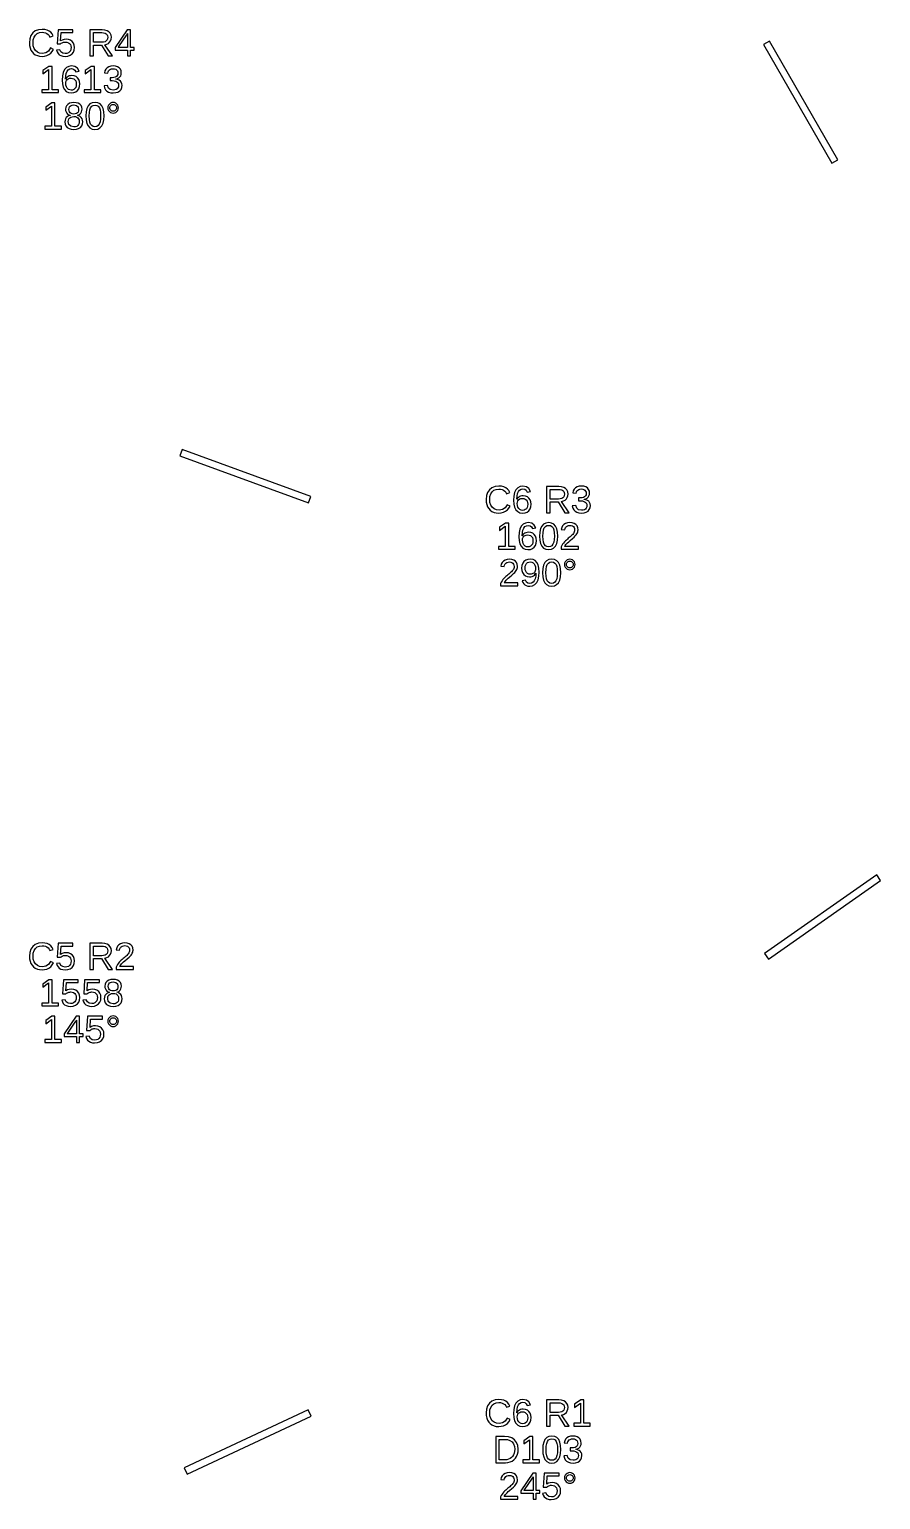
# Model space of a CAD drawing. Extents: x 195 to 2890, y 70 to 1529.
# Drawn here: x 662.6 to 849, y 81.1 to 402.9 of the extents above; entities that cross this region are included whole.
import ezdxf

# ---------------------------------------------------------------- set-up
doc = ezdxf.new("R2010")
doc.units = 0
doc.layers.get('0').update_dxf_attribs({"linetype": 'CONTINUOUS'})

msp = doc.modelspace()

# ---------------------------------------------------------------- linework, layer by layer
for points in [[(665.949, 397.093), (666.445, 397.222), (666.895, 397.437), (667.291, 397.734), (667.622, 398.109), (667.89, 398.564), (667.255, 398.881), (666.785, 398.219), (666.181, 397.821), (665.445, 397.689), (664.861, 397.76), (664.364, 397.974), (663.953, 398.33), (663.647, 398.803), (663.463, 399.368), (663.402, 400.024), (663.461, 400.685), (663.637, 401.244), (663.931, 401.703), (664.331, 402.043), (664.824, 402.247), (665.412, 402.315), (665.798, 402.286), (666.147, 402.198), (666.46, 402.051), (666.727, 401.848), (666.941, 401.593), (667.101, 401.286), (667.837, 401.53), (667.608, 401.961), (667.307, 402.315), (666.934, 402.592), (666.491, 402.791), (665.981, 402.91), (665.404, 402.95), (664.594, 402.863), (663.91, 402.604), (663.353, 402.173), (662.942, 401.589), (662.695, 400.873), (662.613, 400.024), (662.65, 399.441), (662.76, 398.913), (662.944, 398.44), (663.199, 398.028), (663.52, 397.685), (663.909, 397.41), (664.357, 397.21), (664.856, 397.09), (665.408, 397.05)], [(671.049, 397.108), (671.547, 397.282), (671.953, 397.571), (672.253, 397.961), (672.432, 398.437), (672.492, 398.999), (672.436, 399.497), (672.269, 399.929), (671.99, 400.293), (671.616, 400.569), (671.167, 400.734), (670.641, 400.789), (670.195, 400.749), (669.8, 400.627), (669.457, 400.423), (669.567, 402.242), (672.159, 402.242), (672.159, 402.864), (668.899, 402.864), (668.708, 399.78), (669.424, 399.78), (669.595, 399.915), (669.766, 400.021), (669.937, 400.098), (670.112, 400.15), (670.297, 400.181), (670.49, 400.191), (670.844, 400.154), (671.146, 400.043), (671.396, 399.858), (671.582, 399.612), (671.694, 399.321), (671.731, 398.983), (671.694, 398.597), (671.583, 398.271), (671.398, 398.004), (671.147, 397.806), (670.839, 397.688), (670.474, 397.648), (669.915, 397.743), (669.517, 398.026), (669.282, 398.499), (668.541, 398.413), (668.668, 398.006), (668.876, 397.668), (669.164, 397.4), (669.526, 397.206), (669.958, 397.089), (670.458, 397.05)], [(676.618, 399.512), (678.404, 399.512), (679.894, 397.132), (680.789, 397.132), (679.161, 399.601), (679.567, 399.713), (679.909, 399.896), (680.189, 400.151), (680.395, 400.463), (680.52, 400.821), (680.561, 401.225), (680.502, 401.702), (680.327, 402.104), (680.034, 402.431), (679.634, 402.672), (679.135, 402.816), (678.539, 402.864), (675.841, 402.864), (675.841, 397.132), (676.618, 397.132)], [(684.76, 398.429), (685.566, 398.429), (685.566, 399.007), (684.76, 399.007), (684.76, 402.864), (683.991, 402.864), (681.367, 398.999), (681.367, 398.429), (684.069, 398.429), (684.069, 397.132), (684.76, 397.132)], [(676.618, 400.126), (676.618, 402.242), (678.461, 402.242), (678.854, 402.213), (679.18, 402.125), (679.44, 401.979), (679.629, 401.778), (679.742, 401.524), (679.78, 401.217), (679.742, 400.898), (679.631, 400.63), (679.444, 400.413), (679.189, 400.254), (678.873, 400.158), (678.494, 400.126)], [(682.042, 399.007), (682.107, 399.089), (682.327, 399.39), (683.796, 401.554), (683.837, 401.618), (683.89, 401.708), (683.955, 401.823), (684.014, 401.932), (684.052, 402.004), (684.069, 402.038), (684.069, 399.007)], [(839.65, 374.394), (824.65, 400.375), (823.35, 399.625), (838.35, 373.644)], [(668.958, 389.754), (667.563, 389.754), (667.563, 394.864), (666.887, 394.864), (665.532, 393.933), (665.532, 393.241), (666.826, 394.165), (666.826, 389.754), (665.366, 389.754), (665.366, 389.132), (668.958, 389.132)], [(672.318, 389.108), (672.771, 389.283), (673.141, 389.575), (673.415, 389.967), (673.579, 390.445), (673.634, 391.007), (673.582, 391.528), (673.426, 391.973), (673.168, 392.342), (672.821, 392.618), (672.401, 392.783), (671.908, 392.838), (671.608, 392.817), (671.332, 392.752), (671.078, 392.645), (670.855, 392.496), (670.668, 392.309), (670.517, 392.081), (670.555, 392.761), (670.67, 393.325), (670.861, 393.772), (671.121, 394.096), (671.445, 394.291), (671.831, 394.356), (672.26, 394.278), (672.574, 394.045), (672.775, 393.656), (673.475, 393.782), (673.143, 394.431), (672.598, 394.82), (671.839, 394.95), (671.233, 394.861), (670.727, 394.595), (670.322, 394.152), (670.025, 393.544), (669.848, 392.782), (669.789, 391.866), (669.846, 391.022), (670.016, 390.323), (670.301, 389.77), (670.694, 389.37), (671.187, 389.13), (671.782, 389.05)], [(678.227, 389.754), (676.832, 389.754), (676.832, 394.864), (676.156, 394.864), (674.802, 393.933), (674.802, 393.241), (676.095, 394.165), (676.095, 389.754), (674.635, 389.754), (674.635, 389.132), (678.227, 389.132)], [(681.534, 389.099), (682.014, 389.244), (682.398, 389.486), (682.678, 389.816), (682.847, 390.225), (682.903, 390.714), (682.863, 391.06), (682.744, 391.363), (682.545, 391.626), (682.274, 391.835), (681.941, 391.978), (681.544, 392.057), (681.544, 392.073), (681.903, 392.179), (682.201, 392.335), (682.437, 392.539), (682.608, 392.791), (682.71, 393.089), (682.744, 393.432), (682.691, 393.875), (682.532, 394.247), (682.266, 394.549), (681.905, 394.772), (681.458, 394.905), (680.925, 394.95), (680.431, 394.906), (680, 394.774), (679.633, 394.555), (679.345, 394.258), (679.151, 393.892), (679.05, 393.457), (679.786, 393.4), (679.846, 393.678), (679.962, 393.911), (680.134, 394.099), (680.354, 394.237), (680.615, 394.32), (680.917, 394.348), (681.243, 394.318), (681.511, 394.229), (681.721, 394.081), (681.871, 393.882), (681.961, 393.64), (681.991, 393.355), (681.954, 393.068), (681.844, 392.826), (681.66, 392.629), (681.409, 392.483), (681.097, 392.395), (680.726, 392.366), (680.327, 392.366), (680.327, 391.731), (680.742, 391.731), (681.16, 391.702), (681.506, 391.615), (681.782, 391.469), (681.982, 391.271), (682.102, 391.028), (682.142, 390.739), (682.107, 390.41), (682.002, 390.14), (681.826, 389.929), (681.59, 389.778), (681.3, 389.687), (680.958, 389.656), (680.329, 389.769), (679.913, 390.108), (679.709, 390.674), (678.952, 390.604), (679.064, 390.134), (679.269, 389.746), (679.568, 389.443), (679.953, 389.225), (680.416, 389.094), (680.958, 389.05)], [(671.437, 389.687), (671.157, 389.828), (670.918, 390.063), (670.736, 390.372), (670.627, 390.734), (670.59, 391.15), (670.625, 391.474), (670.73, 391.749), (670.905, 391.974), (671.138, 392.14), (671.414, 392.239), (671.733, 392.273), (672.07, 392.235), (672.354, 392.122), (672.584, 391.935), (672.753, 391.678), (672.855, 391.358), (672.889, 390.975), (672.856, 390.589), (672.755, 390.263), (672.588, 389.996), (672.362, 389.798), (672.085, 389.68), (671.758, 389.64)], [(669.609, 381.754), (668.214, 381.754), (668.214, 386.864), (667.538, 386.864), (666.183, 385.933), (666.183, 385.241), (667.477, 386.165), (667.477, 381.754), (666.017, 381.754), (666.017, 381.132), (669.609, 381.132)], [(672.916, 381.099), (673.399, 381.247), (673.784, 381.494), (674.064, 381.828), (674.233, 382.24), (674.289, 382.731), (674.255, 383.087), (674.153, 383.401), (673.983, 383.672), (673.753, 383.892), (673.468, 384.047), (673.129, 384.138), (673.129, 384.155), (673.422, 384.247), (673.67, 384.401), (673.874, 384.614), (674.025, 384.873), (674.116, 385.159), (674.146, 385.473), (674.092, 385.895), (673.928, 386.254), (673.656, 386.551), (673.29, 386.773), (672.844, 386.906), (672.319, 386.95), (671.806, 386.905), (671.367, 386.769), (671.003, 386.543), (670.731, 386.244), (670.567, 385.89), (670.513, 385.481), (670.543, 385.167), (670.633, 384.881), (670.783, 384.623), (670.986, 384.407), (671.232, 384.248), (671.522, 384.146), (671.522, 384.13), (671.208, 384.043), (670.934, 383.888), (670.7, 383.666), (670.521, 383.391), (670.414, 383.077), (670.379, 382.722), (670.436, 382.229), (670.609, 381.816), (670.897, 381.486), (671.288, 381.244), (671.767, 381.099), (672.336, 381.05)], [(672.014, 384.452), (671.752, 384.538), (671.54, 384.681), (671.385, 384.88), (671.292, 385.13), (671.262, 385.432), (671.292, 385.728), (671.382, 385.971), (671.532, 386.16), (671.74, 386.296), (672.002, 386.377), (672.319, 386.405), (672.912, 386.297), (673.267, 385.972), (673.385, 385.432), (673.355, 385.11), (673.265, 384.853), (673.115, 384.661), (672.907, 384.529), (672.645, 384.45), (672.328, 384.423)], [(677.564, 381.134), (678.062, 381.387), (678.453, 381.807), (678.735, 382.387), (678.904, 383.118), (678.96, 384), (678.906, 384.894), (678.746, 385.629), (678.478, 386.205), (678.097, 386.619), (677.599, 386.867), (676.982, 386.95), (676.35, 386.868), (675.842, 386.623), (675.459, 386.213), (675.191, 385.64), (675.03, 384.902), (674.977, 384), (675.032, 383.114), (675.197, 382.382), (675.473, 381.803), (675.859, 381.385), (676.354, 381.134), (676.958, 381.05)], [(676.571, 381.711), (676.255, 381.9), (676.016, 382.214), (675.85, 382.664), (675.75, 383.259), (675.717, 384), (675.75, 384.759), (675.848, 385.362), (676.012, 385.806), (676.251, 386.112), (676.574, 386.295), (676.982, 386.356), (677.38, 386.294), (677.696, 386.108), (677.928, 385.798), (678.088, 385.351), (678.183, 384.751), (678.215, 384), (678.182, 383.271), (678.081, 382.68), (677.914, 382.226), (677.675, 381.905), (677.359, 381.712), (676.966, 381.648)], [(681.255, 384.668), (681.529, 384.781), (681.774, 384.968), (681.965, 385.21), (682.079, 385.484), (682.117, 385.79), (682.08, 386.097), (681.966, 386.371), (681.778, 386.612), (681.535, 386.8), (681.259, 386.912), (680.95, 386.95), (680.641, 386.912), (680.365, 386.798), (680.122, 386.608), (679.933, 386.365), (679.82, 386.093), (679.782, 385.79), (679.82, 385.488), (679.935, 385.215), (680.126, 384.972), (680.37, 384.783), (680.645, 384.669), (680.95, 384.631)], [(680.761, 385.082), (680.591, 385.154), (680.439, 385.274), (680.32, 385.427), (680.249, 385.599), (680.226, 385.79), (680.249, 385.981), (680.319, 386.154), (680.435, 386.307), (680.585, 386.427), (680.757, 386.499), (680.95, 386.523), (681.143, 386.499), (681.314, 386.429), (681.464, 386.311), (681.581, 386.159), (681.651, 385.986), (681.674, 385.79), (681.65, 385.597), (681.58, 385.424), (681.462, 385.271), (681.311, 385.153), (681.14, 385.082), (680.95, 385.058)], [(671.672, 381.731), (671.27, 382.126), (671.135, 382.783), (671.17, 383.098), (671.275, 383.365), (671.449, 383.583), (671.685, 383.745), (671.975, 383.842), (672.319, 383.874), (672.673, 383.844), (672.97, 383.754), (673.21, 383.603), (673.387, 383.394), (673.493, 383.126), (673.528, 382.8), (673.495, 382.42), (673.398, 382.115), (673.235, 381.886), (673.006, 381.727), (672.709, 381.631), (672.344, 381.599)], [(724.257, 300.705), (696.066, 310.965), (695.553, 309.556), (723.743, 299.295)], [(765.949, 297.093), (766.445, 297.222), (766.895, 297.437), (767.291, 297.734), (767.622, 298.109), (767.89, 298.564), (767.255, 298.881), (766.785, 298.219), (766.181, 297.821), (765.445, 297.689), (764.861, 297.76), (764.364, 297.974), (763.953, 298.33), (763.647, 298.803), (763.463, 299.368), (763.402, 300.024), (763.461, 300.685), (763.637, 301.244), (763.931, 301.703), (764.331, 302.043), (764.824, 302.247), (765.412, 302.315), (765.798, 302.286), (766.147, 302.198), (766.46, 302.051), (766.727, 301.848), (766.941, 301.593), (767.101, 301.286), (767.837, 301.53), (767.608, 301.961), (767.307, 302.315), (766.934, 302.592), (766.491, 302.791), (765.981, 302.91), (765.404, 302.95), (764.594, 302.863), (763.91, 302.604), (763.353, 302.173), (762.942, 301.589), (762.695, 300.873), (762.613, 300.024), (762.65, 299.441), (762.76, 298.913), (762.944, 298.44), (763.199, 298.028), (763.52, 297.685), (763.909, 297.41), (764.357, 297.21), (764.856, 297.09), (765.408, 297.05)], [(771.161, 297.108), (771.614, 297.283), (771.984, 297.575), (772.257, 297.967), (772.421, 298.445), (772.476, 299.007), (772.424, 299.528), (772.269, 299.973), (772.01, 300.342), (771.663, 300.618), (771.243, 300.783), (770.751, 300.838), (770.451, 300.817), (770.174, 300.752), (769.921, 300.645), (769.697, 300.496), (769.51, 300.309), (769.359, 300.081), (769.397, 300.761), (769.512, 301.325), (769.703, 301.772), (769.964, 302.096), (770.287, 302.291), (770.673, 302.356), (771.102, 302.278), (771.417, 302.045), (771.617, 301.656), (772.317, 301.782), (771.985, 302.431), (771.44, 302.82), (770.682, 302.95), (770.075, 302.861), (769.569, 302.595), (769.164, 302.152), (768.868, 301.544), (768.69, 300.782), (768.631, 299.866), (768.688, 299.022), (768.859, 298.323), (769.144, 297.77), (769.536, 297.37), (770.03, 297.13), (770.625, 297.05)], [(776.618, 299.512), (778.404, 299.512), (779.894, 297.132), (780.789, 297.132), (779.161, 299.601), (779.567, 299.713), (779.909, 299.896), (780.189, 300.151), (780.395, 300.463), (780.52, 300.821), (780.561, 301.225), (780.502, 301.702), (780.327, 302.104), (780.034, 302.431), (779.634, 302.672), (779.135, 302.816), (778.539, 302.864), (775.841, 302.864), (775.841, 297.132), (776.618, 297.132)], [(784.075, 297.099), (784.555, 297.244), (784.939, 297.486), (785.22, 297.816), (785.388, 298.225), (785.444, 298.714), (785.404, 299.06), (785.285, 299.363), (785.086, 299.626), (784.815, 299.835), (784.482, 299.978), (784.085, 300.057), (784.085, 300.073), (784.444, 300.179), (784.742, 300.335), (784.978, 300.539), (785.149, 300.791), (785.251, 301.089), (785.285, 301.432), (785.232, 301.875), (785.073, 302.247), (784.807, 302.549), (784.446, 302.772), (783.999, 302.905), (783.466, 302.95), (782.972, 302.906), (782.541, 302.774), (782.175, 302.555), (781.886, 302.258), (781.692, 301.892), (781.591, 301.457), (782.327, 301.4), (782.388, 301.678), (782.503, 301.911), (782.675, 302.099), (782.895, 302.237), (783.156, 302.32), (783.458, 302.348), (783.784, 302.318), (784.052, 302.229), (784.262, 302.081), (784.412, 301.882), (784.502, 301.64), (784.532, 301.355), (784.496, 301.068), (784.385, 300.826), (784.201, 300.629), (783.95, 300.483), (783.638, 300.395), (783.267, 300.366), (782.868, 300.366), (782.868, 299.731), (783.283, 299.731), (783.701, 299.702), (784.047, 299.615), (784.323, 299.469), (784.523, 299.271), (784.643, 299.028), (784.683, 298.739), (784.648, 298.41), (784.543, 298.14), (784.368, 297.929), (784.131, 297.778), (783.841, 297.687), (783.499, 297.656), (782.87, 297.769), (782.454, 298.108), (782.25, 298.674), (781.493, 298.604), (781.605, 298.134), (781.81, 297.746), (782.109, 297.443), (782.494, 297.225), (782.958, 297.094), (783.499, 297.05)], [(770.279, 297.687), (769.999, 297.828), (769.76, 298.063), (769.578, 298.372), (769.469, 298.734), (769.433, 299.15), (769.468, 299.474), (769.573, 299.749), (769.748, 299.974), (769.98, 300.14), (770.256, 300.239), (770.576, 300.273), (770.913, 300.235), (771.196, 300.122), (771.426, 299.935), (771.596, 299.678), (771.697, 299.358), (771.731, 298.975), (771.698, 298.589), (771.597, 298.263), (771.43, 297.996), (771.204, 297.798), (770.928, 297.68), (770.6, 297.64)], [(776.618, 300.126), (776.618, 302.242), (778.461, 302.242), (778.854, 302.213), (779.18, 302.125), (779.44, 301.979), (779.629, 301.778), (779.742, 301.524), (779.78, 301.217), (779.742, 300.898), (779.631, 300.63), (779.444, 300.413), (779.189, 300.254), (778.873, 300.158), (778.494, 300.126)], [(768.958, 289.754), (767.563, 289.754), (767.563, 294.864), (766.887, 294.864), (765.532, 293.933), (765.532, 293.241), (766.826, 294.165), (766.826, 289.754), (765.366, 289.754), (765.366, 289.132), (768.958, 289.132)], [(772.318, 289.108), (772.771, 289.283), (773.141, 289.575), (773.415, 289.967), (773.579, 290.445), (773.634, 291.007), (773.582, 291.528), (773.426, 291.973), (773.168, 292.342), (772.821, 292.618), (772.401, 292.783), (771.908, 292.838), (771.608, 292.817), (771.332, 292.752), (771.078, 292.645), (770.855, 292.496), (770.668, 292.309), (770.517, 292.081), (770.555, 292.761), (770.67, 293.325), (770.861, 293.772), (771.121, 294.096), (771.445, 294.291), (771.831, 294.356), (772.26, 294.278), (772.574, 294.045), (772.775, 293.656), (773.475, 293.782), (773.143, 294.431), (772.598, 294.82), (771.839, 294.95), (771.233, 294.861), (770.727, 294.595), (770.322, 294.152), (770.025, 293.544), (769.848, 292.782), (769.789, 291.866), (769.846, 291.022), (770.016, 290.323), (770.301, 289.77), (770.694, 289.37), (771.187, 289.13), (771.782, 289.05)], [(776.913, 289.134), (777.411, 289.387), (777.802, 289.807), (778.084, 290.387), (778.252, 291.118), (778.309, 292), (778.255, 292.894), (778.094, 293.629), (777.827, 294.205), (777.446, 294.619), (776.948, 294.867), (776.331, 294.95), (775.699, 294.868), (775.191, 294.623), (774.808, 294.213), (774.54, 293.64), (774.379, 292.902), (774.326, 292), (774.381, 291.114), (774.546, 290.382), (774.822, 289.803), (775.208, 289.385), (775.703, 289.134), (776.307, 289.05)], [(775.92, 289.711), (775.604, 289.9), (775.365, 290.214), (775.199, 290.664), (775.099, 291.259), (775.066, 292), (775.099, 292.759), (775.197, 293.362), (775.361, 293.806), (775.6, 294.112), (775.923, 294.295), (776.331, 294.356), (776.729, 294.294), (777.045, 294.108), (777.277, 293.798), (777.437, 293.351), (777.532, 292.751), (777.564, 292), (777.531, 291.271), (777.43, 290.68), (777.263, 290.226), (777.024, 289.905), (776.708, 289.712), (776.315, 289.648)], [(782.85, 289.754), (779.859, 289.754), (779.958, 289.946), (780.091, 290.144), (780.258, 290.346), (780.464, 290.559), (780.712, 290.789), (781.003, 291.036), (781.508, 291.457), (781.892, 291.797), (782.154, 292.057), (782.338, 292.277), (782.49, 292.496), (782.608, 292.716), (782.692, 292.936), (782.743, 293.157), (782.76, 293.379), (782.709, 293.843), (782.553, 294.23), (782.294, 294.541), (781.939, 294.768), (781.495, 294.904), (780.962, 294.95), (780.468, 294.905), (780.037, 294.769), (779.67, 294.543), (779.382, 294.24), (779.187, 293.876), (779.086, 293.448), (779.835, 293.379), (779.898, 293.663), (780.017, 293.901), (780.191, 294.093), (780.411, 294.235), (780.668, 294.319), (780.962, 294.348), (781.266, 294.319), (781.522, 294.232), (781.731, 294.087), (781.885, 293.89), (781.977, 293.646), (782.008, 293.355), (781.99, 293.13), (781.936, 292.921), (781.847, 292.728), (781.729, 292.547), (781.588, 292.37), (781.426, 292.199), (781.245, 292.031), (781.05, 291.863), (780.842, 291.695), (780.626, 291.522), (780.408, 291.34), (780.189, 291.148), (779.973, 290.943), (779.763, 290.724), (779.56, 290.488), (779.371, 290.233), (779.202, 289.953), (779.054, 289.648), (779.054, 289.132), (782.85, 289.132)], [(771.437, 289.687), (771.157, 289.828), (770.918, 290.063), (770.736, 290.372), (770.627, 290.734), (770.59, 291.15), (770.625, 291.474), (770.73, 291.749), (770.905, 291.974), (771.138, 292.14), (771.414, 292.239), (771.733, 292.273), (772.07, 292.235), (772.354, 292.122), (772.584, 291.935), (772.753, 291.678), (772.855, 291.358), (772.889, 290.975), (772.856, 290.589), (772.755, 290.263), (772.588, 289.996), (772.362, 289.798), (772.085, 289.68), (771.758, 289.64)], [(769.597, 281.754), (766.607, 281.754), (766.705, 281.946), (766.838, 282.144), (767.005, 282.346), (767.211, 282.559), (767.459, 282.789), (767.75, 283.036), (768.256, 283.457), (768.64, 283.797), (768.901, 284.057), (769.086, 284.277), (769.237, 284.496), (769.355, 284.716), (769.44, 284.936), (769.491, 285.157), (769.508, 285.379), (769.456, 285.843), (769.301, 286.23), (769.042, 286.541), (768.687, 286.768), (768.242, 286.904), (767.709, 286.95), (767.215, 286.905), (766.784, 286.769), (766.417, 286.543), (766.129, 286.24), (765.935, 285.876), (765.833, 285.448), (766.582, 285.379), (766.645, 285.663), (766.764, 285.901), (766.938, 286.093), (767.159, 286.235), (767.416, 286.319), (767.709, 286.348), (768.013, 286.319), (768.27, 286.232), (768.478, 286.087), (768.632, 285.89), (768.724, 285.646), (768.755, 285.355), (768.737, 285.13), (768.683, 284.921), (768.594, 284.728), (768.476, 284.547), (768.336, 284.37), (768.173, 284.199), (767.992, 284.031), (767.798, 283.863), (767.589, 283.695), (767.373, 283.522), (767.155, 283.34), (766.936, 283.148), (766.72, 282.943), (766.51, 282.724), (766.307, 282.488), (766.118, 282.233), (765.949, 281.953), (765.801, 281.648), (765.801, 281.132), (769.597, 281.132)], [(772.795, 281.138), (773.307, 281.403), (773.717, 281.844), (774.016, 282.448), (774.196, 283.205), (774.256, 284.114), (774.201, 284.981), (774.037, 285.691), (773.764, 286.242), (773.384, 286.635), (772.901, 286.871), (772.315, 286.95), (771.76, 286.893), (771.292, 286.721), (770.912, 286.435), (770.631, 286.049), (770.463, 285.578), (770.407, 285.021), (770.459, 284.476), (770.613, 284.009), (770.871, 283.618), (771.214, 283.324), (771.627, 283.147), (772.108, 283.089), (772.414, 283.113), (772.703, 283.187), (772.974, 283.31), (773.212, 283.474), (773.398, 283.67), (773.532, 283.898), (773.484, 283.23), (773.364, 282.672), (773.17, 282.226), (772.908, 281.901), (772.582, 281.705), (772.193, 281.64), (771.753, 281.72), (771.43, 281.958), (771.225, 282.356), (770.525, 282.246), (770.667, 281.865), (770.861, 281.56), (771.105, 281.333), (771.404, 281.176), (771.763, 281.082), (772.181, 281.05)], [(777.564, 281.134), (778.062, 281.387), (778.453, 281.807), (778.735, 282.387), (778.904, 283.118), (778.96, 284), (778.906, 284.894), (778.746, 285.629), (778.478, 286.205), (778.097, 286.619), (777.599, 286.867), (776.982, 286.95), (776.35, 286.868), (775.842, 286.623), (775.459, 286.213), (775.191, 285.64), (775.03, 284.902), (774.977, 284), (775.032, 283.114), (775.197, 282.382), (775.473, 281.803), (775.859, 281.385), (776.354, 281.134), (776.958, 281.05)], [(781.255, 284.668), (781.529, 284.781), (781.774, 284.968), (781.965, 285.21), (782.079, 285.484), (782.117, 285.79), (782.08, 286.097), (781.966, 286.371), (781.778, 286.612), (781.535, 286.8), (781.259, 286.912), (780.95, 286.95), (780.641, 286.912), (780.365, 286.798), (780.122, 286.608), (779.933, 286.365), (779.82, 286.093), (779.782, 285.79), (779.82, 285.488), (779.935, 285.215), (780.126, 284.972), (780.37, 284.783), (780.645, 284.669), (780.95, 284.631)], [(780.761, 285.082), (780.591, 285.154), (780.439, 285.274), (780.32, 285.427), (780.249, 285.599), (780.226, 285.79), (780.249, 285.981), (780.319, 286.154), (780.435, 286.307), (780.585, 286.427), (780.757, 286.499), (780.95, 286.523), (781.143, 286.499), (781.314, 286.429), (781.464, 286.311), (781.581, 286.159), (781.651, 285.986), (781.674, 285.79), (781.65, 285.597), (781.58, 285.424), (781.462, 285.271), (781.311, 285.153), (781.14, 285.082), (780.95, 285.058)], [(771.96, 283.707), (771.684, 283.828), (771.457, 284.03), (771.287, 284.302), (771.186, 284.633), (771.152, 285.021), (771.186, 285.403), (771.287, 285.727), (771.457, 285.996), (771.685, 286.196), (771.963, 286.316), (772.291, 286.356), (772.622, 286.309), (772.906, 286.169), (773.141, 285.935), (773.318, 285.624), (773.423, 285.253), (773.459, 284.822), (773.441, 284.605), (773.389, 284.404), (773.302, 284.22), (773.185, 284.057), (773.042, 283.92), (772.873, 283.811), (772.686, 283.731), (772.489, 283.682), (772.283, 283.666)], [(776.571, 281.711), (776.255, 281.9), (776.016, 282.214), (775.85, 282.664), (775.75, 283.259), (775.717, 284), (775.75, 284.759), (775.848, 285.362), (776.012, 285.806), (776.251, 286.112), (776.574, 286.295), (776.982, 286.356), (777.38, 286.294), (777.696, 286.108), (777.928, 285.798), (778.088, 285.351), (778.183, 284.751), (778.215, 284), (778.182, 283.271), (778.081, 282.68), (777.914, 282.226), (777.675, 281.905), (777.359, 281.712), (776.966, 281.648)], [(849.005, 216.593), (848.144, 217.822), (823.57, 200.614), (824.43, 199.386)], [(665.949, 197.093), (666.445, 197.222), (666.895, 197.437), (667.291, 197.734), (667.622, 198.109), (667.89, 198.564), (667.255, 198.881), (666.785, 198.219), (666.181, 197.821), (665.445, 197.689), (664.861, 197.76), (664.364, 197.974), (663.953, 198.33), (663.647, 198.803), (663.463, 199.368), (663.402, 200.024), (663.461, 200.685), (663.637, 201.244), (663.931, 201.703), (664.331, 202.043), (664.824, 202.247), (665.412, 202.315), (665.798, 202.286), (666.147, 202.198), (666.46, 202.051), (666.727, 201.848), (666.941, 201.593), (667.101, 201.286), (667.837, 201.53), (667.608, 201.961), (667.307, 202.315), (666.934, 202.592), (666.491, 202.791), (665.981, 202.91), (665.404, 202.95), (664.594, 202.863), (663.91, 202.604), (663.353, 202.173), (662.942, 201.589), (662.695, 200.873), (662.613, 200.024), (662.65, 199.441), (662.76, 198.913), (662.944, 198.44), (663.199, 198.028), (663.52, 197.685), (663.909, 197.41), (664.357, 197.21), (664.856, 197.09), (665.408, 197.05)], [(671.049, 197.108), (671.547, 197.282), (671.953, 197.571), (672.253, 197.961), (672.432, 198.437), (672.492, 198.999), (672.436, 199.497), (672.269, 199.929), (671.99, 200.293), (671.616, 200.569), (671.167, 200.734), (670.641, 200.789), (670.195, 200.749), (669.8, 200.627), (669.457, 200.423), (669.567, 202.242), (672.159, 202.242), (672.159, 202.864), (668.899, 202.864), (668.708, 199.78), (669.424, 199.78), (669.595, 199.915), (669.766, 200.021), (669.937, 200.098), (670.112, 200.15), (670.297, 200.181), (670.49, 200.191), (670.844, 200.154), (671.146, 200.043), (671.396, 199.858), (671.582, 199.612), (671.694, 199.321), (671.731, 198.983), (671.694, 198.597), (671.583, 198.271), (671.398, 198.004), (671.147, 197.806), (670.839, 197.688), (670.474, 197.648), (669.915, 197.743), (669.517, 198.026), (669.282, 198.499), (668.541, 198.413), (668.668, 198.006), (668.876, 197.668), (669.164, 197.4), (669.526, 197.206), (669.958, 197.089), (670.458, 197.05)], [(676.618, 199.512), (678.404, 199.512), (679.894, 197.132), (680.789, 197.132), (679.161, 199.601), (679.567, 199.713), (679.909, 199.896), (680.189, 200.151), (680.395, 200.463), (680.52, 200.821), (680.561, 201.225), (680.502, 201.702), (680.327, 202.104), (680.034, 202.431), (679.634, 202.672), (679.135, 202.816), (678.539, 202.864), (675.841, 202.864), (675.841, 197.132), (676.618, 197.132)], [(685.391, 197.754), (682.4, 197.754), (682.499, 197.946), (682.632, 198.144), (682.799, 198.346), (683.005, 198.559), (683.253, 198.789), (683.544, 199.036), (684.05, 199.457), (684.433, 199.797), (684.695, 200.057), (684.879, 200.277), (685.031, 200.496), (685.149, 200.716), (685.234, 200.936), (685.284, 201.157), (685.301, 201.379), (685.25, 201.843), (685.094, 202.23), (684.836, 202.541), (684.48, 202.768), (684.036, 202.904), (683.503, 202.95), (683.009, 202.905), (682.578, 202.769), (682.211, 202.543), (681.923, 202.24), (681.728, 201.876), (681.627, 201.448), (682.376, 201.379), (682.439, 201.663), (682.558, 201.901), (682.732, 202.093), (682.952, 202.235), (683.209, 202.319), (683.503, 202.348), (683.807, 202.319), (684.064, 202.232), (684.272, 202.087), (684.426, 201.89), (684.518, 201.646), (684.549, 201.355), (684.531, 201.13), (684.477, 200.921), (684.388, 200.728), (684.27, 200.547), (684.129, 200.37), (683.967, 200.199), (683.786, 200.031), (683.592, 199.863), (683.383, 199.695), (683.167, 199.522), (682.949, 199.34), (682.73, 199.148), (682.514, 198.943), (682.304, 198.724), (682.101, 198.488), (681.912, 198.233), (681.743, 197.953), (681.595, 197.648), (681.595, 197.132), (685.391, 197.132)], [(676.618, 200.126), (676.618, 202.242), (678.461, 202.242), (678.854, 202.213), (679.18, 202.125), (679.44, 201.979), (679.629, 201.778), (679.742, 201.524), (679.78, 201.217), (679.742, 200.898), (679.631, 200.63), (679.444, 200.413), (679.189, 200.254), (678.873, 200.158), (678.494, 200.126)], [(668.958, 189.754), (667.563, 189.754), (667.563, 194.864), (666.887, 194.864), (665.532, 193.933), (665.532, 193.241), (666.826, 194.165), (666.826, 189.754), (665.366, 189.754), (665.366, 189.132), (668.958, 189.132)], [(672.207, 189.108), (672.705, 189.282), (673.111, 189.571), (673.41, 189.961), (673.59, 190.437), (673.65, 190.999), (673.594, 191.497), (673.427, 191.929), (673.147, 192.293), (672.774, 192.569), (672.325, 192.734), (671.799, 192.789), (671.352, 192.749), (670.958, 192.627), (670.615, 192.423), (670.724, 194.242), (673.316, 194.242), (673.316, 194.864), (670.057, 194.864), (669.866, 191.78), (670.582, 191.78), (670.753, 191.915), (670.924, 192.021), (671.095, 192.098), (671.27, 192.15), (671.455, 192.181), (671.648, 192.191), (672.002, 192.154), (672.304, 192.043), (672.553, 191.858), (672.74, 191.612), (672.852, 191.321), (672.889, 190.983), (672.852, 190.597), (672.741, 190.271), (672.555, 190.004), (672.304, 189.806), (671.997, 189.688), (671.632, 189.648), (671.073, 189.743), (670.675, 190.026), (670.44, 190.499), (669.699, 190.413), (669.826, 190.006), (670.034, 189.668), (670.322, 189.4), (670.684, 189.206), (671.115, 189.089), (671.615, 189.05)], [(676.841, 189.108), (677.34, 189.282), (677.745, 189.571), (678.045, 189.961), (678.225, 190.437), (678.284, 190.999), (678.229, 191.497), (678.061, 191.929), (677.782, 192.293), (677.409, 192.569), (676.959, 192.734), (676.433, 192.789), (675.987, 192.749), (675.592, 192.627), (675.249, 192.423), (675.359, 194.242), (677.951, 194.242), (677.951, 194.864), (674.692, 194.864), (674.5, 191.78), (675.217, 191.78), (675.387, 191.915), (675.558, 192.021), (675.729, 192.098), (675.905, 192.15), (676.089, 192.181), (676.283, 192.191), (676.636, 192.154), (676.938, 192.043), (677.188, 191.858), (677.374, 191.612), (677.486, 191.321), (677.524, 190.983), (677.486, 190.597), (677.375, 190.271), (677.19, 190.004), (676.939, 189.806), (676.631, 189.688), (676.266, 189.648), (675.707, 189.743), (675.31, 190.026), (675.074, 190.499), (674.334, 190.413), (674.461, 190.006), (674.668, 189.668), (674.956, 189.4), (675.319, 189.206), (675.75, 189.089), (676.25, 189.05)], [(681.534, 189.099), (682.017, 189.247), (682.402, 189.494), (682.683, 189.828), (682.851, 190.24), (682.907, 190.731), (682.873, 191.087), (682.771, 191.401), (682.602, 191.672), (682.371, 191.892), (682.086, 192.047), (681.747, 192.138), (681.747, 192.155), (682.04, 192.247), (682.288, 192.401), (682.492, 192.614), (682.643, 192.873), (682.734, 193.159), (682.764, 193.473), (682.71, 193.895), (682.546, 194.254), (682.274, 194.551), (681.908, 194.773), (681.462, 194.906), (680.938, 194.95), (680.424, 194.905), (679.985, 194.769), (679.621, 194.543), (679.349, 194.244), (679.185, 193.89), (679.131, 193.481), (679.161, 193.167), (679.251, 192.881), (679.401, 192.623), (679.604, 192.407), (679.85, 192.248), (680.14, 192.146), (680.14, 192.13), (679.826, 192.042), (679.552, 191.888), (679.318, 191.666), (679.14, 191.391), (679.032, 191.077), (678.997, 190.722), (679.054, 190.229), (679.227, 189.816), (679.515, 189.486), (679.906, 189.244), (680.385, 189.099), (680.954, 189.05)], [(680.632, 192.452), (680.37, 192.538), (680.158, 192.681), (680.004, 192.88), (679.911, 193.13), (679.88, 193.432), (679.91, 193.728), (680, 193.971), (680.15, 194.16), (680.358, 194.296), (680.62, 194.377), (680.938, 194.405), (681.53, 194.297), (681.885, 193.972), (682.004, 193.432), (681.973, 193.11), (681.883, 192.853), (681.733, 192.661), (681.525, 192.529), (681.263, 192.45), (680.946, 192.423)], [(680.291, 189.731), (679.888, 190.126), (679.753, 190.783), (679.788, 191.098), (679.893, 191.365), (680.067, 191.583), (680.303, 191.745), (680.593, 191.842), (680.938, 191.874), (681.291, 191.844), (681.588, 191.754), (681.828, 191.603), (682.005, 191.394), (682.111, 191.126), (682.146, 190.8), (682.113, 190.42), (682.016, 190.115), (681.853, 189.886), (681.624, 189.727), (681.327, 189.631), (680.962, 189.599)], [(669.609, 181.754), (668.214, 181.754), (668.214, 186.864), (667.538, 186.864), (666.183, 185.933), (666.183, 185.241), (667.477, 186.165), (667.477, 181.754), (666.017, 181.754), (666.017, 181.132), (669.609, 181.132)], [(673.601, 182.429), (674.407, 182.429), (674.407, 183.007), (673.601, 183.007), (673.601, 186.864), (672.832, 186.864), (670.208, 182.999), (670.208, 182.429), (672.909, 182.429), (672.909, 181.132), (673.601, 181.132)], [(677.492, 181.108), (677.991, 181.282), (678.396, 181.571), (678.696, 181.961), (678.876, 182.437), (678.935, 182.999), (678.88, 183.497), (678.712, 183.929), (678.433, 184.293), (678.06, 184.569), (677.61, 184.734), (677.084, 184.789), (676.638, 184.749), (676.243, 184.627), (675.9, 184.423), (676.01, 186.242), (678.602, 186.242), (678.602, 186.864), (675.343, 186.864), (675.151, 183.78), (675.868, 183.78), (676.038, 183.915), (676.209, 184.021), (676.38, 184.098), (676.556, 184.15), (676.74, 184.181), (676.934, 184.191), (677.287, 184.154), (677.589, 184.043), (677.839, 183.858), (678.025, 183.612), (678.137, 183.321), (678.175, 182.983), (678.138, 182.597), (678.026, 182.271), (677.841, 182.004), (677.59, 181.806), (677.282, 181.688), (676.917, 181.648), (676.358, 181.743), (675.961, 182.026), (675.725, 182.499), (674.985, 182.413), (675.112, 182.006), (675.319, 181.668), (675.607, 181.4), (675.97, 181.206), (676.401, 181.089), (676.901, 181.05)], [(681.255, 184.668), (681.529, 184.781), (681.774, 184.968), (681.965, 185.21), (682.079, 185.484), (682.117, 185.79), (682.08, 186.097), (681.966, 186.371), (681.778, 186.612), (681.535, 186.8), (681.259, 186.912), (680.95, 186.95), (680.641, 186.912), (680.365, 186.798), (680.122, 186.608), (679.933, 186.365), (679.82, 186.093), (679.782, 185.79), (679.82, 185.488), (679.935, 185.215), (680.126, 184.972), (680.37, 184.783), (680.645, 184.669), (680.95, 184.631)], [(670.883, 183.007), (670.948, 183.089), (671.168, 183.39), (672.637, 185.554), (672.678, 185.618), (672.731, 185.708), (672.795, 185.823), (672.855, 185.932), (672.893, 186.004), (672.909, 186.038), (672.909, 183.007)], [(680.761, 185.082), (680.591, 185.154), (680.439, 185.274), (680.32, 185.427), (680.249, 185.599), (680.226, 185.79), (680.249, 185.981), (680.319, 186.154), (680.435, 186.307), (680.585, 186.427), (680.757, 186.499), (680.95, 186.523), (681.143, 186.499), (681.314, 186.429), (681.464, 186.311), (681.581, 186.159), (681.651, 185.986), (681.674, 185.79), (681.65, 185.597), (681.58, 185.424), (681.462, 185.271), (681.311, 185.153), (681.14, 185.082), (680.95, 185.058)], [(724.317, 99.32), (723.683, 100.68), (696.494, 88.001), (697.128, 86.642)], [(765.949, 97.093), (766.445, 97.222), (766.895, 97.437), (767.291, 97.734), (767.622, 98.109), (767.89, 98.564), (767.255, 98.881), (766.785, 98.219), (766.181, 97.821), (765.445, 97.689), (764.861, 97.76), (764.364, 97.974), (763.953, 98.33), (763.647, 98.803), (763.463, 99.368), (763.402, 100.024), (763.461, 100.685), (763.637, 101.244), (763.931, 101.703), (764.331, 102.043), (764.824, 102.247), (765.412, 102.315), (765.798, 102.286), (766.147, 102.198), (766.46, 102.051), (766.727, 101.848), (766.941, 101.593), (767.101, 101.286), (767.837, 101.53), (767.608, 101.961), (767.307, 102.315), (766.934, 102.592), (766.491, 102.791), (765.981, 102.91), (765.404, 102.95), (764.594, 102.863), (763.91, 102.604), (763.353, 102.173), (762.942, 101.589), (762.695, 100.873), (762.613, 100.024), (762.65, 99.442), (762.76, 98.913), (762.944, 98.44), (763.199, 98.028), (763.52, 97.685), (763.909, 97.41), (764.357, 97.21), (764.856, 97.09), (765.408, 97.05)], [(771.161, 97.109), (771.614, 97.283), (771.984, 97.575), (772.257, 97.967), (772.421, 98.445), (772.476, 99.007), (772.424, 99.528), (772.269, 99.973), (772.01, 100.342), (771.663, 100.618), (771.243, 100.783), (770.751, 100.838), (770.451, 100.817), (770.174, 100.752), (769.921, 100.645), (769.697, 100.496), (769.51, 100.309), (769.359, 100.081), (769.397, 100.761), (769.512, 101.325), (769.703, 101.772), (769.964, 102.096), (770.287, 102.291), (770.673, 102.356), (771.102, 102.278), (771.417, 102.045), (771.617, 101.656), (772.317, 101.782), (771.985, 102.431), (771.44, 102.82), (770.682, 102.95), (770.075, 102.861), (769.569, 102.595), (769.164, 102.152), (768.868, 101.544), (768.69, 100.782), (768.631, 99.866), (768.688, 99.022), (768.859, 98.323), (769.144, 97.77), (769.536, 97.37), (770.03, 97.13), (770.625, 97.05)], [(770.279, 97.687), (769.999, 97.828), (769.76, 98.063), (769.578, 98.372), (769.469, 98.734), (769.433, 99.15), (769.468, 99.474), (769.573, 99.749), (769.748, 99.974), (769.98, 100.14), (770.256, 100.239), (770.576, 100.273), (770.913, 100.235), (771.196, 100.122), (771.426, 99.935), (771.596, 99.678), (771.697, 99.358), (771.731, 98.975), (771.698, 98.589), (771.597, 98.263), (771.43, 97.996), (771.204, 97.798), (770.928, 97.68), (770.6, 97.64)], [(776.618, 99.512), (778.404, 99.512), (779.894, 97.132), (780.789, 97.132), (779.161, 99.601), (779.567, 99.713), (779.909, 99.896), (780.189, 100.151), (780.395, 100.463), (780.52, 100.821), (780.561, 101.225), (780.502, 101.702), (780.327, 102.104), (780.034, 102.431), (779.634, 102.672), (779.135, 102.816), (778.539, 102.864), (775.841, 102.864), (775.841, 97.132), (776.618, 97.132)], [(776.618, 100.126), (776.618, 102.242), (778.461, 102.242), (778.854, 102.213), (779.18, 102.125), (779.44, 101.979), (779.629, 101.778), (779.742, 101.524), (779.78, 101.217), (779.742, 100.898), (779.631, 100.63), (779.444, 100.413), (779.189, 100.254), (778.873, 100.158), (778.494, 100.126)], [(785.403, 97.754), (784.008, 97.754), (784.008, 102.864), (783.332, 102.864), (781.977, 101.933), (781.977, 101.241), (783.271, 102.165), (783.271, 97.754), (781.81, 97.754), (781.81, 97.132), (785.403, 97.132)], [(767.399, 89.171), (767.887, 89.289), (768.332, 89.486), (768.723, 89.756), (769.05, 90.096), (769.312, 90.505), (769.504, 90.973), (769.62, 91.49), (769.658, 92.057), (769.57, 92.886), (769.306, 93.579), (768.867, 94.134), (768.265, 94.54), (767.516, 94.783), (766.619, 94.864), (764.723, 94.864), (764.723, 89.132), (766.867, 89.132)], [(765.5, 89.754), (765.5, 94.242), (766.602, 94.242), (767.282, 94.18), (767.846, 93.993), (768.293, 93.682), (768.617, 93.253), (768.812, 92.711), (768.877, 92.057), (768.848, 91.606), (768.763, 91.196), (768.621, 90.828), (768.425, 90.508), (768.18, 90.242), (767.886, 90.031), (767.55, 89.877), (767.181, 89.785), (766.777, 89.754)], [(774.285, 89.754), (772.889, 89.754), (772.889, 94.864), (772.214, 94.864), (770.859, 93.933), (770.859, 93.241), (772.153, 94.165), (772.153, 89.754), (770.692, 89.754), (770.692, 89.132), (774.285, 89.132)], [(777.604, 89.134), (778.103, 89.386), (778.494, 89.807), (778.775, 90.387), (778.944, 91.118), (779.001, 92), (778.947, 92.894), (778.786, 93.629), (778.518, 94.205), (778.138, 94.619), (777.64, 94.867), (777.023, 94.95), (776.391, 94.868), (775.883, 94.623), (775.499, 94.213), (775.232, 93.64), (775.071, 92.902), (775.017, 92), (775.072, 91.114), (775.238, 90.382), (775.514, 89.803), (775.899, 89.385), (776.394, 89.134), (776.999, 89.05)], [(776.612, 89.711), (776.295, 89.9), (776.057, 90.214), (775.891, 90.664), (775.791, 91.259), (775.758, 92), (775.791, 92.76), (775.889, 93.362), (776.053, 93.806), (776.292, 94.112), (776.615, 94.295), (777.023, 94.356), (777.421, 94.294), (777.737, 94.108), (777.969, 93.798), (778.128, 93.351), (778.224, 92.751), (778.256, 92), (778.223, 91.271), (778.122, 90.68), (777.955, 90.226), (777.716, 89.905), (777.4, 89.712), (777.007, 89.648)], [(782.226, 89.099), (782.706, 89.244), (783.09, 89.486), (783.37, 89.816), (783.538, 90.225), (783.594, 90.714), (783.555, 91.06), (783.435, 91.364), (783.236, 91.626), (782.966, 91.835), (782.632, 91.978), (782.235, 92.057), (782.235, 92.073), (782.595, 92.179), (782.893, 92.335), (783.129, 92.539), (783.299, 92.791), (783.402, 93.089), (783.436, 93.432), (783.383, 93.875), (783.223, 94.247), (782.958, 94.549), (782.596, 94.772), (782.149, 94.905), (781.617, 94.95), (781.123, 94.906), (780.692, 94.774), (780.325, 94.555), (780.037, 94.258), (779.842, 93.891), (779.741, 93.457), (780.478, 93.4), (780.538, 93.678), (780.654, 93.911), (780.826, 94.1), (781.046, 94.237), (781.307, 94.32), (781.609, 94.348), (781.935, 94.318), (782.203, 94.229), (782.412, 94.081), (782.563, 93.882), (782.653, 93.64), (782.683, 93.355), (782.646, 93.068), (782.536, 92.826), (782.351, 92.629), (782.1, 92.483), (781.789, 92.395), (781.418, 92.366), (781.019, 92.366), (781.019, 91.731), (781.434, 91.731), (781.851, 91.702), (782.198, 91.615), (782.474, 91.469), (782.674, 91.271), (782.794, 91.028), (782.834, 90.739), (782.799, 90.41), (782.693, 90.14), (782.518, 89.929), (782.282, 89.778), (781.992, 89.687), (781.65, 89.656), (781.021, 89.769), (780.604, 90.109), (780.4, 90.674), (779.644, 90.604), (779.756, 90.134), (779.961, 89.746), (780.26, 89.443), (780.645, 89.225), (781.108, 89.094), (781.65, 89.05)], [(769.597, 81.754), (766.607, 81.754), (766.705, 81.946), (766.838, 82.144), (767.005, 82.346), (767.211, 82.559), (767.459, 82.789), (767.75, 83.036), (768.256, 83.457), (768.64, 83.797), (768.901, 84.057), (769.086, 84.277), (769.237, 84.496), (769.355, 84.716), (769.44, 84.936), (769.491, 85.157), (769.508, 85.379), (769.456, 85.843), (769.301, 86.23), (769.042, 86.541), (768.687, 86.768), (768.242, 86.904), (767.709, 86.95), (767.215, 86.905), (766.784, 86.769), (766.417, 86.543), (766.129, 86.24), (765.935, 85.876), (765.833, 85.448), (766.582, 85.379), (766.645, 85.663), (766.764, 85.901), (766.938, 86.093), (767.159, 86.235), (767.416, 86.319), (767.709, 86.348), (768.013, 86.319), (768.27, 86.232), (768.478, 86.087), (768.632, 85.89), (768.724, 85.646), (768.755, 85.355), (768.737, 85.13), (768.683, 84.921), (768.594, 84.728), (768.476, 84.546), (768.336, 84.37), (768.173, 84.199), (767.992, 84.031), (767.798, 83.863), (767.589, 83.695), (767.373, 83.522), (767.155, 83.34), (766.936, 83.148), (766.72, 82.943), (766.51, 82.724), (766.307, 82.488), (766.118, 82.233), (765.949, 81.953), (765.801, 81.648), (765.801, 81.132), (769.597, 81.132)], [(781.255, 84.668), (781.529, 84.781), (781.774, 84.968), (781.965, 85.21), (782.079, 85.484), (782.117, 85.79), (782.08, 86.097), (781.966, 86.371), (781.778, 86.612), (781.535, 86.8), (781.259, 86.912), (780.95, 86.95), (780.641, 86.912), (780.365, 86.798), (780.122, 86.608), (779.933, 86.365), (779.82, 86.093), (779.782, 85.79), (779.82, 85.488), (779.935, 85.215), (780.126, 84.972), (780.37, 84.783), (780.645, 84.669), (780.95, 84.631)], [(773.601, 82.429), (774.407, 82.429), (774.407, 83.007), (773.601, 83.007), (773.601, 86.864), (772.832, 86.864), (770.208, 82.999), (770.208, 82.429), (772.909, 82.429), (772.909, 81.132), (773.601, 81.132)], [(770.883, 83.007), (770.948, 83.089), (771.168, 83.39), (772.637, 85.554), (772.678, 85.618), (772.731, 85.708), (772.795, 85.823), (772.855, 85.932), (772.893, 86.004), (772.909, 86.038), (772.909, 83.007)], [(777.492, 81.108), (777.991, 81.282), (778.396, 81.571), (778.696, 81.961), (778.876, 82.437), (778.935, 82.999), (778.88, 83.497), (778.712, 83.928), (778.433, 84.293), (778.06, 84.569), (777.61, 84.734), (777.084, 84.789), (776.638, 84.749), (776.243, 84.627), (775.9, 84.423), (776.01, 86.242), (778.602, 86.242), (778.602, 86.864), (775.343, 86.864), (775.151, 83.78), (775.868, 83.78), (776.038, 83.915), (776.209, 84.021), (776.38, 84.098), (776.556, 84.15), (776.74, 84.181), (776.934, 84.191), (777.287, 84.154), (777.589, 84.043), (777.839, 83.858), (778.025, 83.612), (778.137, 83.32), (778.175, 82.983), (778.138, 82.597), (778.026, 82.271), (777.841, 82.004), (777.59, 81.806), (777.282, 81.688), (776.917, 81.648), (776.358, 81.743), (775.961, 82.026), (775.725, 82.499), (774.985, 82.413), (775.112, 82.006), (775.319, 81.668), (775.607, 81.4), (775.97, 81.206), (776.401, 81.089), (776.901, 81.05)], [(780.761, 85.082), (780.591, 85.154), (780.439, 85.273), (780.32, 85.427), (780.249, 85.599), (780.226, 85.79), (780.249, 85.981), (780.319, 86.154), (780.435, 86.307), (780.585, 86.427), (780.757, 86.499), (780.95, 86.523), (781.143, 86.499), (781.314, 86.429), (781.464, 86.311), (781.581, 86.159), (781.651, 85.986), (781.674, 85.79), (781.65, 85.597), (781.58, 85.424), (781.462, 85.272), (781.311, 85.153), (781.14, 85.082), (780.95, 85.058)]]:
    msp.add_lwpolyline(points, close=True)

doc.saveas('drawing.dxf')
